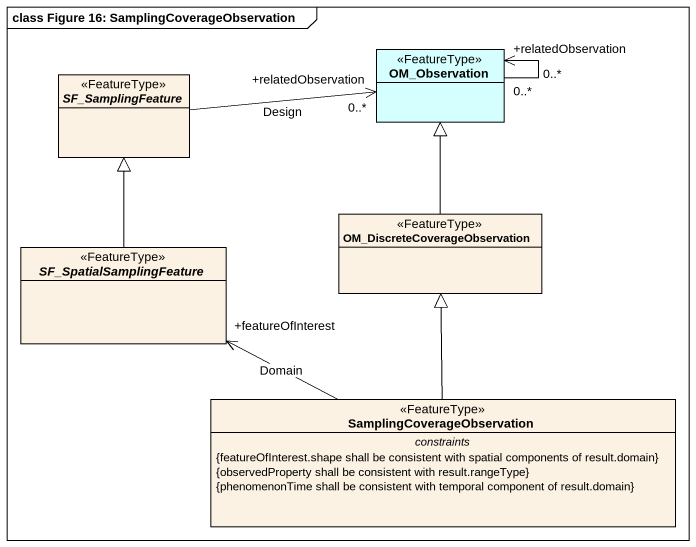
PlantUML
@startuml
mainframe class Figure 16: SamplingCoverageObservation
hide circle
hide empty members
class OM_Observation <<FeatureType>> #D5FFFF
abstract class SF_SamplingFeature <<FeatureType>>
class "OM_DiscreteCoverageObservation" as OM_DiscreteCoverageObservati <<FeatureType>>
abstract class SF_SpatialSamplingFeature <<FeatureType>>
class SamplingCoverageObservation <<FeatureType>> {
  -- constraints --
  {featureOfInterest.shape shall be consistent with spatial components of result.domain}
  {observedProperty shall be consistent with result.rangeType}
  {phenomenonTime shall be consistent with temporal component of result.domain}
}
OM_Observation "0..*" --> "+relatedObservation\n0..*" OM_Observation
SF_SamplingFeature -right-> "+relatedObservation\n0..*" OM_Observation : Design
OM_DiscreteCoverageObservati -up-|> OM_Observation
SF_SpatialSamplingFeature -up-|> SF_SamplingFeature
SamplingCoverageObservation -up-|> OM_DiscreteCoverageObservati
SamplingCoverageObservation -left-> "+featureOfInterest" SF_SpatialSamplingFeature : Domain
@enduml
